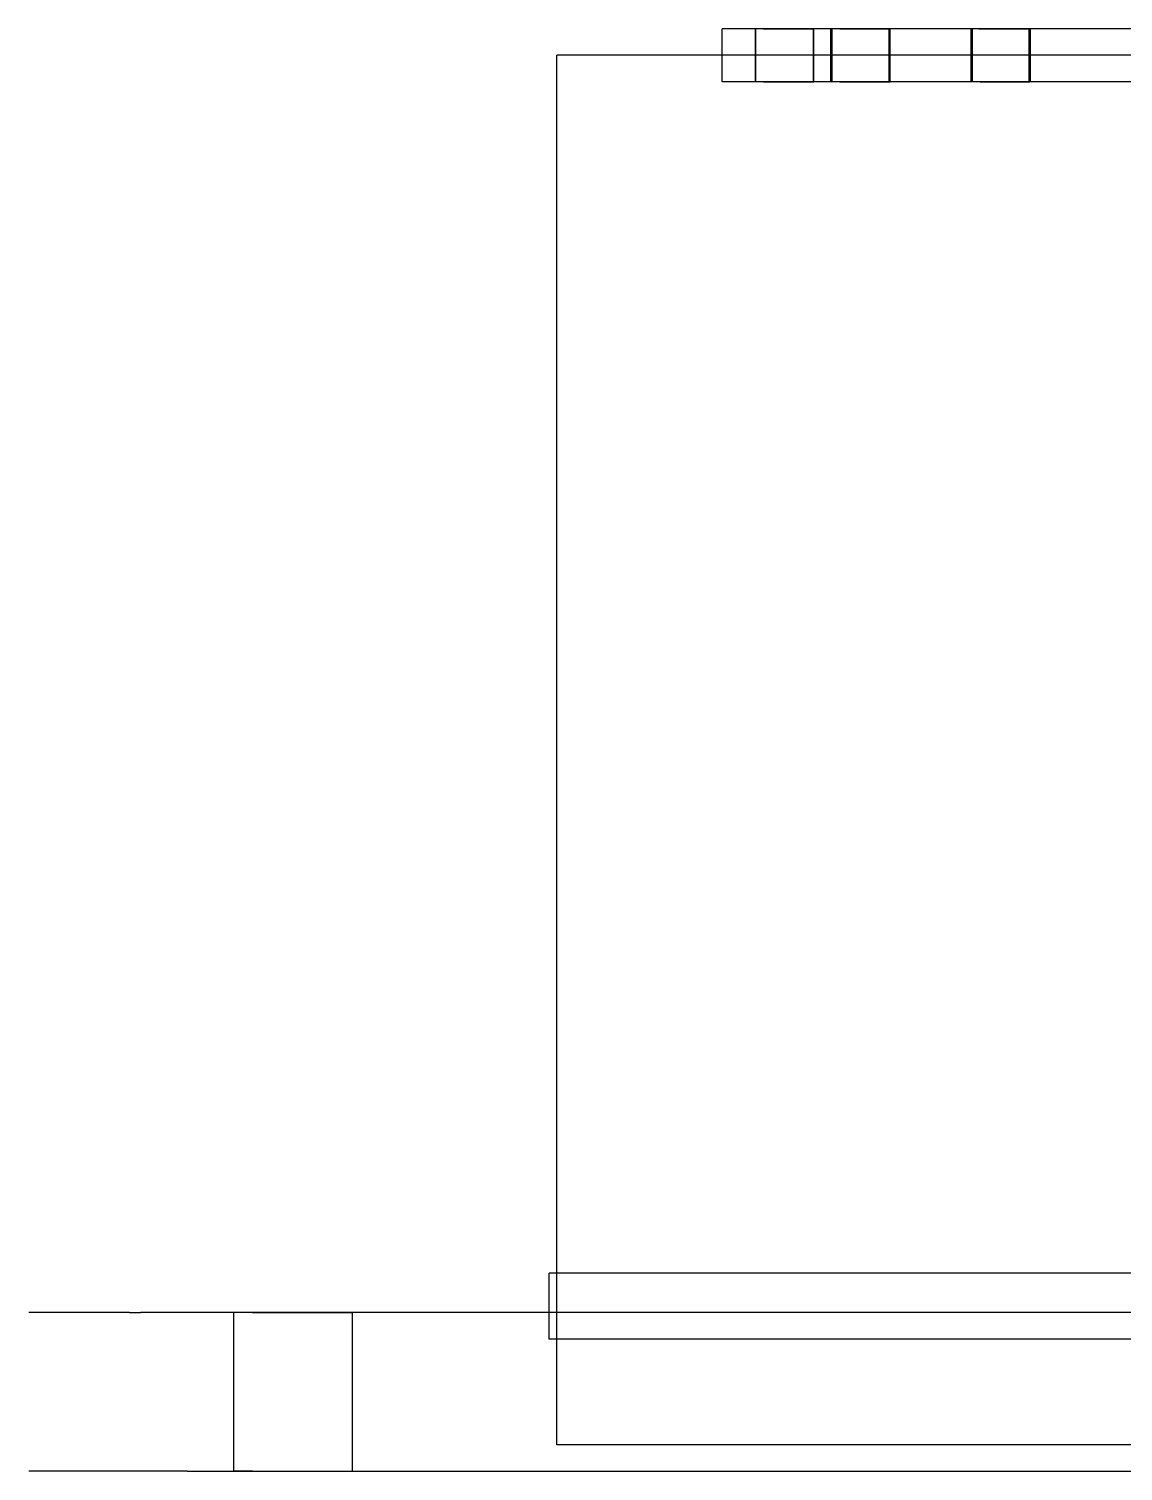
# Model space of a CAD drawing. Header units: millimetres. Extents: x -180 to 1414, y -663 to 972.
# Drawn here: x 505 to 587.9, y 0 to 109.2 of the extents above; entities that cross this region are included whole.
import ezdxf

# ---------------------------------------------------------------- set-up
doc = ezdxf.new("R2010")
doc.units = ezdxf.units.MM
doc.layers.add('SIDE', color=8, linetype='Continuous')

msp = doc.modelspace()

# ---------------------------------------------------------------- linework, layer by layer
at = {"layer": 'SIDE'}
for p, q in [((557.62, 109.2), (557.5, 109.2)), ((557.5, 105.2), (557.5, 109.2)), ((557.97, 109.2), (557.62, 109.2)), ((558.57, 109.2), (557.97, 109.2)), ((559.39, 109.2), (558.57, 109.2)), ((560.44, 109.2), (559.39, 109.2)), ((560.05, 109.2), (560.03, 109.2)), ((560.03, 105.2), (560.03, 109.2)), ((560.03, 109.2), (560.03, 109.2)), ((560.08, 109.2), (560.05, 109.2)), ((560.05, 105.2), (560.05, 109.2)), ((560.06, 109.2), (560.05, 109.2)), ((560.08, 109.2), (560.06, 109.2)), ((560.12, 109.2), (560.08, 109.2)), ((560.11, 109.2), (560.08, 109.2)), ((560.15, 109.2), (560.11, 109.2)), ((560.18, 109.2), (560.12, 109.2)), ((560.2, 109.2), (560.15, 109.2)), ((560.24, 109.2), (560.18, 109.2)), ((560.27, 109.2), (560.2, 109.2)), ((560.32, 109.2), (560.24, 109.2)), ((560.35, 109.2), (560.27, 109.2)), ((560.41, 109.2), (560.32, 109.2)), ((560.44, 109.2), (560.35, 109.2)), ((560.51, 109.2), (560.41, 109.2)), ((561.71, 109.2), (560.44, 109.2)), ((560.53, 109.2), (560.44, 109.2)), ((560.61, 109.2), (560.51, 109.2)), ((560.64, 109.2), (560.53, 109.2)), ((560.73, 109.2), (560.61, 109.2)), ((560.64, 109.2), (560.76, 109.2)), ((560.73, 109.2), (560.86, 109.2)), ((560.76, 109.2), (560.88, 109.2)), ((560.86, 109.2), (560.99, 109.2)), ((560.88, 109.2), (561.01, 109.2)), ((560.99, 109.2), (561.13, 109.2)), ((561.01, 109.2), (561.15, 109.2)), ((561.13, 109.2), (561.27, 109.2)), ((561.15, 109.2), (561.3, 109.2)), ((561.27, 109.2), (561.42, 109.2)), ((561.3, 109.2), (561.45, 109.2)), ((561.42, 109.2), (561.58, 109.2)), ((561.45, 109.2), (561.6, 109.2)), ((561.58, 109.2), (561.74, 109.2)), ((561.6, 109.2), (561.76, 109.2)), ((563.19, 109.2), (561.71, 109.2)), ((561.74, 109.2), (561.9, 109.2)), ((561.76, 109.2), (561.92, 109.2)), ((561.9, 109.2), (562.06, 109.2)), ((561.92, 109.2), (562.09, 109.2)), ((562.06, 109.2), (562.23, 109.2)), ((562.09, 109.2), (562.25, 109.2)), ((562.23, 109.2), (562.39, 109.2)), ((562.25, 109.2), (562.42, 109.2)), ((562.39, 109.2), (562.55, 109.2)), ((562.42, 109.2), (562.58, 109.2)), ((562.55, 109.2), (562.72, 109.2)), ((562.58, 109.2), (562.74, 109.2)), ((562.72, 109.2), (562.88, 109.2)), ((562.74, 109.2), (562.9, 109.2)), ((562.88, 109.2), (563.03, 109.2)), ((562.9, 109.2), (563.06, 109.2)), ((563.03, 109.2), (563.18, 109.2)), ((563.06, 109.2), (563.21, 109.2)), ((563.18, 109.2), (563.33, 109.2)), ((564.88, 109.2), (563.19, 109.2)), ((563.21, 109.2), (563.35, 109.2)), ((563.33, 109.2), (563.47, 109.2)), ((563.35, 109.2), (563.49, 109.2)), ((563.47, 109.2), (563.6, 109.2)), ((563.49, 109.2), (563.62, 109.2)), ((563.6, 109.2), (563.72, 109.2)), ((563.62, 109.2), (563.75, 109.2)), ((563.72, 109.2), (563.84, 109.2)), ((563.75, 109.2), (563.87, 109.2)), ((563.84, 109.2), (563.95, 109.2)), ((563.87, 109.2), (563.97, 109.2)), ((563.95, 109.2), (564.04, 109.2)), ((563.97, 109.2), (564.07, 109.2)), ((564.04, 109.2), (564.13, 109.2)), ((564.07, 109.2), (564.16, 109.2)), ((564.13, 109.2), (564.21, 109.2)), ((564.16, 109.2), (564.23, 109.2)), ((564.21, 109.2), (564.27, 109.2)), ((564.23, 109.2), (564.3, 109.2)), ((564.27, 109.2), (564.33, 109.2)), ((564.3, 109.2), (564.36, 109.2)), ((564.33, 109.2), (564.37, 109.2)), ((564.36, 109.2), (564.4, 109.2)), ((564.37, 109.2), (564.4, 109.2)), ((564.4, 109.2), (564.42, 109.2)), ((564.4, 109.2), (564.43, 109.2)), ((564.42, 109.2), (564.43, 109.2)), ((564.43, 105.2), (564.43, 109.2)), ((564.43, 109.2), (564.45, 109.2)), ((564.45, 105.2), (564.45, 109.2)), ((564.45, 109.2), (564.45, 109.2)), ((566.77, 109.2), (564.88, 109.2)), ((565.75, 105.2), (565.75, 109.2)), ((565.76, 109.2), (565.75, 109.2)), ((565.78, 109.2), (565.76, 109.2)), ((565.81, 109.2), (565.78, 109.2)), ((565.85, 109.2), (565.81, 109.2)), ((565.85, 109.2), (565.83, 109.2)), ((565.83, 105.2), (565.83, 109.2)), ((565.83, 109.2), (565.83, 109.2)), ((565.9, 109.2), (565.85, 109.2)), ((565.88, 109.2), (565.85, 109.2)), ((565.92, 109.2), (565.88, 109.2)), ((565.97, 109.2), (565.9, 109.2)), ((565.98, 109.2), (565.92, 109.2)), ((566.05, 109.2), (565.97, 109.2)), ((566.04, 109.2), (565.98, 109.2)), ((566.12, 109.2), (566.04, 109.2)), ((566.13, 109.2), (566.05, 109.2)), ((566.21, 109.2), (566.12, 109.2)), ((566.23, 109.2), (566.13, 109.2)), ((566.31, 109.2), (566.21, 109.2)), ((566.34, 109.2), (566.23, 109.2)), ((566.41, 109.2), (566.31, 109.2)), ((566.46, 109.2), (566.34, 109.2)), ((566.41, 109.2), (566.53, 109.2)), ((566.46, 109.2), (566.58, 109.2)), ((566.53, 109.2), (566.65, 109.2)), ((566.58, 109.2), (566.71, 109.2)), ((566.65, 109.2), (566.79, 109.2)), ((566.71, 109.2), (566.85, 109.2)), ((568.85, 109.2), (566.77, 109.2)), ((566.79, 109.2), (566.93, 109.2)), ((566.85, 109.2), (567, 109.2)), ((566.93, 109.2), (567.07, 109.2)), ((567, 109.2), (567.15, 109.2)), ((567.07, 109.2), (567.22, 109.2)), ((567.15, 109.2), (567.3, 109.2)), ((567.22, 109.2), (567.38, 109.2)), ((567.3, 109.2), (567.46, 109.2)), ((567.38, 109.2), (567.54, 109.2)), ((567.46, 109.2), (567.62, 109.2)), ((567.54, 109.2), (567.7, 109.2)), ((567.62, 109.2), (567.79, 109.2)), ((567.7, 109.2), (567.86, 109.2)), ((567.79, 109.2), (567.95, 109.2)), ((567.86, 109.2), (568.03, 109.2)), ((567.95, 109.2), (568.12, 109.2)), ((568.03, 109.2), (568.19, 109.2)), ((568.12, 109.2), (568.28, 109.2)), ((568.19, 109.2), (568.35, 109.2)), ((568.28, 109.2), (568.44, 109.2)), ((568.35, 109.2), (568.51, 109.2)), ((568.44, 109.2), (568.6, 109.2)), ((568.51, 109.2), (568.67, 109.2)), ((568.6, 109.2), (568.76, 109.2)), ((568.67, 109.2), (568.83, 109.2)), ((568.76, 109.2), (568.91, 109.2)), ((568.83, 109.2), (568.98, 109.2)), ((571.09, 109.2), (568.85, 109.2)), ((568.91, 109.2), (569.05, 109.2)), ((568.98, 109.2), (569.13, 109.2)), ((569.05, 109.2), (569.19, 109.2)), ((569.13, 109.2), (569.26, 109.2)), ((569.19, 109.2), (569.32, 109.2)), ((569.26, 109.2), (569.4, 109.2)), ((569.32, 109.2), (569.45, 109.2)), ((569.4, 109.2), (569.52, 109.2)), ((569.45, 109.2), (569.56, 109.2)), ((569.52, 109.2), (569.64, 109.2)), ((569.56, 109.2), (569.67, 109.2)), ((569.64, 109.2), (569.75, 109.2)), ((569.67, 109.2), (569.77, 109.2)), ((569.75, 109.2), (569.84, 109.2)), ((569.77, 109.2), (569.86, 109.2)), ((569.84, 109.2), (569.93, 109.2)), ((569.86, 109.2), (569.93, 109.2)), ((569.93, 109.2), (570, 109.2)), ((569.93, 109.2), (570.01, 109.2)), ((570, 109.2), (570.05, 109.2)), ((570.01, 109.2), (570.07, 109.2)), ((570.05, 109.2), (570.1, 109.2)), ((570.07, 109.2), (570.13, 109.2)), ((570.1, 109.2), (570.13, 109.2)), ((570.13, 109.2), (570.15, 109.2)), ((570.13, 109.2), (570.17, 109.2)), ((570.15, 105.2), (570.15, 109.2)), ((570.15, 109.2), (570.15, 109.2)), ((570.17, 109.2), (570.2, 109.2)), ((570.2, 109.2), (570.22, 109.2)), ((570.22, 109.2), (570.23, 109.2)), ((570.23, 105.2), (570.23, 109.2)), ((573.5, 109.2), (571.09, 109.2)), ((576.06, 109.2), (573.5, 109.2)), ((578.75, 109.2), (576.06, 109.2)), ((576.38, 109.2), (576.36, 109.2)), ((576.36, 105.2), (576.36, 109.2)), ((576.36, 109.2), (576.36, 109.2)), ((576.41, 109.2), (576.38, 109.2)), ((576.45, 109.2), (576.41, 109.2)), ((576.51, 109.2), (576.45, 109.2)), ((576.49, 109.2), (576.47, 109.2)), ((576.47, 105.2), (576.47, 109.2)), ((576.47, 109.2), (576.47, 109.2)), ((576.52, 109.2), (576.49, 109.2)), ((576.57, 109.2), (576.51, 109.2)), ((576.56, 109.2), (576.52, 109.2)), ((576.62, 109.2), (576.56, 109.2)), ((576.65, 109.2), (576.57, 109.2)), ((576.68, 109.2), (576.62, 109.2)), ((576.74, 109.2), (576.65, 109.2)), ((576.76, 109.2), (576.68, 109.2)), ((576.84, 109.2), (576.74, 109.2)), ((576.85, 109.2), (576.76, 109.2)), ((576.94, 109.2), (576.84, 109.2)), ((576.95, 109.2), (576.85, 109.2)), ((576.94, 109.2), (577.06, 109.2)), ((577.05, 109.2), (576.95, 109.2)), ((577.17, 109.2), (577.05, 109.2)), ((577.06, 109.2), (577.18, 109.2)), ((577.17, 109.2), (577.29, 109.2)), ((577.18, 109.2), (577.32, 109.2)), ((577.29, 109.2), (577.43, 109.2)), ((577.32, 109.2), (577.46, 109.2)), ((577.43, 109.2), (577.57, 109.2)), ((577.46, 109.2), (577.6, 109.2)), ((577.57, 109.2), (577.71, 109.2)), ((577.6, 109.2), (577.75, 109.2)), ((577.71, 109.2), (577.86, 109.2)), ((577.75, 109.2), (577.91, 109.2)), ((577.86, 109.2), (578.02, 109.2)), ((577.91, 109.2), (578.07, 109.2)), ((578.02, 109.2), (578.18, 109.2)), ((578.07, 109.2), (578.23, 109.2)), ((578.18, 109.2), (578.34, 109.2)), ((578.23, 109.2), (578.39, 109.2)), ((578.34, 109.2), (578.5, 109.2)), ((578.39, 109.2), (578.56, 109.2)), ((578.5, 109.2), (578.67, 109.2)), ((578.56, 109.2), (578.72, 109.2)), ((578.67, 109.2), (578.83, 109.2)), ((578.72, 109.2), (578.88, 109.2)), ((581.56, 109.2), (578.75, 109.2)), ((578.83, 109.2), (578.99, 109.2)), ((578.88, 109.2), (579.04, 109.2)), ((578.99, 109.2), (579.16, 109.2)), ((579.04, 109.2), (579.2, 109.2)), ((579.16, 109.2), (579.31, 109.2)), ((579.2, 109.2), (579.36, 109.2)), ((579.31, 109.2), (579.47, 109.2)), ((579.36, 109.2), (579.51, 109.2)), ((579.47, 109.2), (579.62, 109.2)), ((579.51, 109.2), (579.66, 109.2)), ((579.62, 109.2), (579.77, 109.2)), ((579.66, 109.2), (579.79, 109.2)), ((579.77, 109.2), (579.91, 109.2)), ((579.79, 109.2), (579.93, 109.2)), ((579.91, 109.2), (580.04, 109.2)), ((579.93, 109.2), (580.05, 109.2)), ((580.04, 109.2), (580.16, 109.2)), ((580.05, 109.2), (580.17, 109.2)), ((580.16, 109.2), (580.28, 109.2)), ((580.17, 109.2), (580.28, 109.2)), ((580.28, 109.2), (580.37, 109.2)), ((580.28, 109.2), (580.39, 109.2)), ((580.37, 109.2), (580.46, 109.2)), ((580.48, 109.2), (580.39, 109.2)), ((580.46, 109.2), (580.54, 109.2)), ((580.57, 109.2), (580.48, 109.2)), ((580.54, 109.2), (580.6, 109.2)), ((580.65, 109.2), (580.57, 109.2)), ((580.6, 109.2), (580.66, 109.2)), ((580.65, 109.2), (580.71, 109.2)), ((580.66, 109.2), (580.7, 109.2)), ((580.7, 109.2), (580.73, 109.2)), ((580.77, 109.2), (580.71, 109.2)), ((580.73, 109.2), (580.75, 109.2)), ((580.75, 109.2), (580.76, 109.2)), ((580.76, 105.2), (580.76, 109.2)), ((580.77, 109.2), (580.81, 109.2)), ((580.84, 109.2), (580.81, 109.2)), ((580.86, 109.2), (580.84, 109.2)), ((580.87, 109.2), (580.86, 109.2)), ((580.87, 105.2), (580.87, 109.2)), ((584.47, 109.2), (581.56, 109.2)), ((587.47, 109.2), (584.47, 109.2)), ((590.54, 109.2), (587.47, 109.2)), ((545.15, 107.2), (545, 107.2)), ((545, 2), (545, 107.2)), ((545.61, 107.2), (545.15, 107.2)), ((546.38, 107.2), (545.61, 107.2)), ((547.44, 107.2), (546.38, 107.2)), ((548.8, 107.2), (547.44, 107.2)), ((550.45, 107.2), (548.8, 107.2)), ((552.37, 107.2), (550.45, 107.2)), ((554.56, 107.2), (552.37, 107.2)), ((557, 107.2), (554.56, 107.2)), ((559.68, 107.2), (557, 107.2)), ((562.59, 107.2), (559.68, 107.2)), ((565.71, 107.2), (562.59, 107.2)), ((569.02, 107.2), (565.71, 107.2)), ((572.5, 107.2), (569.02, 107.2)), ((576.14, 107.2), (572.5, 107.2)), ((579.91, 107.2), (576.14, 107.2)), ((583.79, 107.2), (579.91, 107.2)), ((587.76, 107.2), (583.79, 107.2)), ((591.8, 107.2), (587.76, 107.2)), ((557.62, 105.2), (557.5, 105.2)), ((557.97, 105.2), (557.62, 105.2)), ((558.57, 105.2), (557.97, 105.2)), ((559.39, 105.2), (558.57, 105.2)), ((560.44, 105.2), (559.39, 105.2)), ((560.05, 105.2), (560.03, 105.2)), ((560.03, 105.2), (560.03, 105.2)), ((560.08, 105.2), (560.05, 105.2)), ((560.06, 105.2), (560.05, 105.2)), ((560.08, 105.2), (560.06, 105.2)), ((560.12, 105.2), (560.08, 105.2)), ((560.11, 105.2), (560.08, 105.2)), ((560.15, 105.2), (560.11, 105.2)), ((560.18, 105.2), (560.12, 105.2)), ((560.2, 105.2), (560.15, 105.2)), ((560.24, 105.2), (560.18, 105.2)), ((560.27, 105.2), (560.2, 105.2)), ((560.32, 105.2), (560.24, 105.2)), ((560.35, 105.2), (560.27, 105.2)), ((560.41, 105.2), (560.32, 105.2)), ((560.44, 105.2), (560.35, 105.2)), ((560.51, 105.2), (560.41, 105.2)), ((561.71, 105.2), (560.44, 105.2)), ((560.53, 105.2), (560.44, 105.2)), ((560.61, 105.2), (560.51, 105.2)), ((560.64, 105.2), (560.53, 105.2)), ((560.73, 105.2), (560.61, 105.2)), ((560.64, 105.2), (560.76, 105.2)), ((560.73, 105.2), (560.86, 105.2)), ((560.76, 105.2), (560.88, 105.2)), ((560.86, 105.2), (560.99, 105.2)), ((560.88, 105.2), (561.01, 105.2)), ((560.99, 105.2), (561.13, 105.2)), ((561.01, 105.2), (561.15, 105.2)), ((561.13, 105.2), (561.27, 105.2)), ((561.15, 105.2), (561.3, 105.2)), ((561.27, 105.2), (561.42, 105.2)), ((561.3, 105.2), (561.45, 105.2)), ((561.42, 105.2), (561.58, 105.2)), ((561.45, 105.2), (561.6, 105.2)), ((561.58, 105.2), (561.74, 105.2)), ((561.6, 105.2), (561.76, 105.2)), ((563.19, 105.2), (561.71, 105.2)), ((561.74, 105.2), (561.9, 105.2)), ((561.76, 105.2), (561.92, 105.2)), ((561.9, 105.2), (562.06, 105.2)), ((561.92, 105.2), (562.09, 105.2)), ((562.06, 105.2), (562.23, 105.2)), ((562.09, 105.2), (562.25, 105.2)), ((562.23, 105.2), (562.39, 105.2)), ((562.25, 105.2), (562.42, 105.2)), ((562.39, 105.2), (562.55, 105.2)), ((562.42, 105.2), (562.58, 105.2)), ((562.55, 105.2), (562.72, 105.2)), ((562.58, 105.2), (562.74, 105.2)), ((562.72, 105.2), (562.88, 105.2)), ((562.74, 105.2), (562.9, 105.2)), ((562.88, 105.2), (563.03, 105.2)), ((562.9, 105.2), (563.06, 105.2)), ((563.03, 105.2), (563.18, 105.2)), ((563.06, 105.2), (563.21, 105.2)), ((563.18, 105.2), (563.33, 105.2)), ((564.88, 105.2), (563.19, 105.2)), ((563.21, 105.2), (563.35, 105.2)), ((563.33, 105.2), (563.47, 105.2)), ((563.35, 105.2), (563.49, 105.2)), ((563.47, 105.2), (563.6, 105.2)), ((563.49, 105.2), (563.62, 105.2)), ((563.6, 105.2), (563.72, 105.2)), ((563.62, 105.2), (563.75, 105.2)), ((563.72, 105.2), (563.84, 105.2)), ((563.75, 105.2), (563.87, 105.2)), ((563.84, 105.2), (563.95, 105.2)), ((563.87, 105.2), (563.97, 105.2)), ((563.95, 105.2), (564.04, 105.2)), ((563.97, 105.2), (564.07, 105.2)), ((564.04, 105.2), (564.13, 105.2)), ((564.07, 105.2), (564.16, 105.2)), ((564.13, 105.2), (564.21, 105.2)), ((564.16, 105.2), (564.23, 105.2)), ((564.21, 105.2), (564.27, 105.2)), ((564.23, 105.2), (564.3, 105.2)), ((564.27, 105.2), (564.33, 105.2)), ((564.3, 105.2), (564.36, 105.2)), ((564.33, 105.2), (564.37, 105.2)), ((564.36, 105.2), (564.4, 105.2)), ((564.37, 105.2), (564.4, 105.2)), ((564.4, 105.2), (564.42, 105.2)), ((564.4, 105.2), (564.43, 105.2)), ((564.42, 105.2), (564.43, 105.2)), ((564.43, 105.2), (564.45, 105.2)), ((564.45, 105.2), (564.45, 105.2)), ((566.77, 105.2), (564.88, 105.2)), ((565.76, 105.2), (565.75, 105.2)), ((565.78, 105.2), (565.76, 105.2)), ((565.81, 105.2), (565.78, 105.2)), ((565.85, 105.2), (565.81, 105.2)), ((565.85, 105.2), (565.83, 105.2)), ((565.83, 105.2), (565.83, 105.2)), ((565.9, 105.2), (565.85, 105.2)), ((565.88, 105.2), (565.85, 105.2)), ((565.92, 105.2), (565.88, 105.2)), ((565.97, 105.2), (565.9, 105.2)), ((565.98, 105.2), (565.92, 105.2)), ((566.05, 105.2), (565.97, 105.2)), ((566.04, 105.2), (565.98, 105.2)), ((566.12, 105.2), (566.04, 105.2)), ((566.13, 105.2), (566.05, 105.2)), ((566.21, 105.2), (566.12, 105.2)), ((566.23, 105.2), (566.13, 105.2)), ((566.31, 105.2), (566.21, 105.2)), ((566.34, 105.2), (566.23, 105.2)), ((566.41, 105.2), (566.31, 105.2)), ((566.46, 105.2), (566.34, 105.2)), ((566.41, 105.2), (566.53, 105.2)), ((566.46, 105.2), (566.58, 105.2)), ((566.53, 105.2), (566.65, 105.2)), ((566.58, 105.2), (566.71, 105.2)), ((566.65, 105.2), (566.79, 105.2)), ((566.71, 105.2), (566.85, 105.2)), ((568.85, 105.2), (566.77, 105.2)), ((566.79, 105.2), (566.93, 105.2)), ((566.85, 105.2), (567, 105.2)), ((566.93, 105.2), (567.07, 105.2)), ((567, 105.2), (567.15, 105.2)), ((567.07, 105.2), (567.22, 105.2)), ((567.15, 105.2), (567.3, 105.2)), ((567.22, 105.2), (567.38, 105.2)), ((567.3, 105.2), (567.46, 105.2)), ((567.38, 105.2), (567.54, 105.2)), ((567.46, 105.2), (567.62, 105.2)), ((567.54, 105.2), (567.7, 105.2)), ((567.62, 105.2), (567.79, 105.2)), ((567.7, 105.2), (567.86, 105.2)), ((567.79, 105.2), (567.95, 105.2)), ((567.86, 105.2), (568.03, 105.2)), ((567.95, 105.2), (568.12, 105.2)), ((568.03, 105.2), (568.19, 105.2)), ((568.12, 105.2), (568.28, 105.2)), ((568.19, 105.2), (568.35, 105.2)), ((568.28, 105.2), (568.44, 105.2)), ((568.35, 105.2), (568.51, 105.2)), ((568.44, 105.2), (568.6, 105.2)), ((568.51, 105.2), (568.67, 105.2)), ((568.6, 105.2), (568.76, 105.2)), ((568.67, 105.2), (568.83, 105.2)), ((568.76, 105.2), (568.91, 105.2)), ((568.83, 105.2), (568.98, 105.2)), ((571.09, 105.2), (568.85, 105.2)), ((568.91, 105.2), (569.05, 105.2)), ((568.98, 105.2), (569.13, 105.2)), ((569.05, 105.2), (569.19, 105.2)), ((569.13, 105.2), (569.26, 105.2)), ((569.19, 105.2), (569.32, 105.2)), ((569.26, 105.2), (569.4, 105.2)), ((569.32, 105.2), (569.45, 105.2)), ((569.4, 105.2), (569.52, 105.2)), ((569.45, 105.2), (569.56, 105.2)), ((569.52, 105.2), (569.64, 105.2)), ((569.56, 105.2), (569.67, 105.2)), ((569.64, 105.2), (569.75, 105.2)), ((569.67, 105.2), (569.77, 105.2)), ((569.75, 105.2), (569.84, 105.2)), ((569.77, 105.2), (569.86, 105.2)), ((569.84, 105.2), (569.93, 105.2)), ((569.86, 105.2), (569.93, 105.2)), ((569.93, 105.2), (570, 105.2)), ((569.93, 105.2), (570.01, 105.2)), ((570, 105.2), (570.05, 105.2)), ((570.01, 105.2), (570.07, 105.2)), ((570.05, 105.2), (570.1, 105.2)), ((570.07, 105.2), (570.13, 105.2)), ((570.1, 105.2), (570.13, 105.2)), ((570.13, 105.2), (570.15, 105.2)), ((570.13, 105.2), (570.17, 105.2)), ((570.15, 105.2), (570.15, 105.2)), ((570.17, 105.2), (570.2, 105.2)), ((570.2, 105.2), (570.22, 105.2)), ((570.22, 105.2), (570.23, 105.2)), ((573.5, 105.2), (571.09, 105.2)), ((576.06, 105.2), (573.5, 105.2)), ((578.75, 105.2), (576.06, 105.2)), ((576.38, 105.2), (576.36, 105.2)), ((576.36, 105.2), (576.36, 105.2)), ((576.41, 105.2), (576.38, 105.2)), ((576.45, 105.2), (576.41, 105.2)), ((576.51, 105.2), (576.45, 105.2)), ((576.49, 105.2), (576.47, 105.2)), ((576.47, 105.2), (576.47, 105.2)), ((576.52, 105.2), (576.49, 105.2)), ((576.57, 105.2), (576.51, 105.2)), ((576.56, 105.2), (576.52, 105.2)), ((576.62, 105.2), (576.56, 105.2)), ((576.65, 105.2), (576.57, 105.2)), ((576.68, 105.2), (576.62, 105.2)), ((576.74, 105.2), (576.65, 105.2)), ((576.76, 105.2), (576.68, 105.2)), ((576.84, 105.2), (576.74, 105.2)), ((576.85, 105.2), (576.76, 105.2)), ((576.94, 105.2), (576.84, 105.2)), ((576.95, 105.2), (576.85, 105.2)), ((577.06, 105.2), (576.94, 105.2)), ((577.05, 105.2), (576.95, 105.2)), ((577.17, 105.2), (577.05, 105.2)), ((577.06, 105.2), (577.18, 105.2)), ((577.17, 105.2), (577.29, 105.2)), ((577.18, 105.2), (577.32, 105.2)), ((577.29, 105.2), (577.43, 105.2)), ((577.32, 105.2), (577.46, 105.2)), ((577.43, 105.2), (577.57, 105.2)), ((577.46, 105.2), (577.6, 105.2)), ((577.57, 105.2), (577.71, 105.2)), ((577.6, 105.2), (577.75, 105.2)), ((577.71, 105.2), (577.86, 105.2)), ((577.75, 105.2), (577.91, 105.2)), ((577.86, 105.2), (578.02, 105.2)), ((577.91, 105.2), (578.07, 105.2)), ((578.02, 105.2), (578.18, 105.2)), ((578.07, 105.2), (578.23, 105.2)), ((578.18, 105.2), (578.34, 105.2)), ((578.23, 105.2), (578.39, 105.2)), ((578.34, 105.2), (578.5, 105.2)), ((578.39, 105.2), (578.56, 105.2)), ((578.5, 105.2), (578.67, 105.2)), ((578.56, 105.2), (578.72, 105.2)), ((578.67, 105.2), (578.83, 105.2)), ((578.72, 105.2), (578.88, 105.2)), ((581.56, 105.2), (578.75, 105.2)), ((578.83, 105.2), (578.99, 105.2)), ((578.88, 105.2), (579.04, 105.2)), ((578.99, 105.2), (579.16, 105.2)), ((579.04, 105.2), (579.2, 105.2)), ((579.16, 105.2), (579.31, 105.2)), ((579.2, 105.2), (579.36, 105.2)), ((579.31, 105.2), (579.47, 105.2)), ((579.36, 105.2), (579.51, 105.2)), ((579.47, 105.2), (579.62, 105.2)), ((579.51, 105.2), (579.66, 105.2)), ((579.62, 105.2), (579.77, 105.2)), ((579.66, 105.2), (579.79, 105.2)), ((579.77, 105.2), (579.91, 105.2)), ((579.79, 105.2), (579.93, 105.2)), ((579.91, 105.2), (580.04, 105.2)), ((579.93, 105.2), (580.05, 105.2)), ((580.04, 105.2), (580.16, 105.2)), ((580.05, 105.2), (580.17, 105.2)), ((580.16, 105.2), (580.28, 105.2)), ((580.17, 105.2), (580.28, 105.2)), ((580.28, 105.2), (580.37, 105.2)), ((580.28, 105.2), (580.39, 105.2)), ((580.37, 105.2), (580.46, 105.2)), ((580.48, 105.2), (580.39, 105.2)), ((580.46, 105.2), (580.54, 105.2)), ((580.57, 105.2), (580.48, 105.2)), ((580.54, 105.2), (580.6, 105.2)), ((580.57, 105.2), (580.65, 105.2)), ((580.6, 105.2), (580.66, 105.2)), ((580.65, 105.2), (580.71, 105.2)), ((580.66, 105.2), (580.7, 105.2)), ((580.7, 105.2), (580.73, 105.2)), ((580.71, 105.2), (580.77, 105.2)), ((580.73, 105.2), (580.75, 105.2)), ((580.75, 105.2), (580.76, 105.2)), ((580.77, 105.2), (580.81, 105.2)), ((580.84, 105.2), (580.81, 105.2)), ((580.86, 105.2), (580.84, 105.2)), ((580.86, 105.2), (580.87, 105.2)), ((584.47, 105.2), (581.56, 105.2)), ((587.47, 105.2), (584.47, 105.2)), ((590.54, 105.2), (587.47, 105.2)), ((544.56, 15), (544.4, 15)), ((544.4, 10), (544.4, 15)), ((545.02, 15), (544.56, 15)), ((545.15, 15), (545, 15)), ((545, 10), (545, 15)), ((545.79, 15), (545.02, 15)), ((545.61, 15), (545.15, 15)), ((546.38, 15), (545.61, 15)), ((546.87, 15), (545.79, 15)), ((547.44, 15), (546.38, 15)), ((548.24, 15), (546.87, 15)), ((548.8, 15), (547.44, 15)), ((549.91, 15), (548.24, 15)), ((550.45, 15), (548.8, 15)), ((551.85, 15), (549.91, 15)), ((552.37, 15), (550.45, 15)), ((554.06, 15), (551.85, 15)), ((554.56, 15), (552.37, 15)), ((556.53, 15), (554.06, 15)), ((557, 15), (554.56, 15)), ((559.24, 15), (556.53, 15)), ((559.68, 15), (557, 15)), ((562.18, 15), (559.24, 15)), ((562.59, 15), (559.68, 15)), ((565.33, 15), (562.18, 15)), ((565.71, 15), (562.59, 15)), ((568.68, 15), (565.33, 15)), ((569.02, 15), (565.71, 15)), ((572.2, 15), (568.68, 15)), ((572.5, 15), (569.02, 15)), ((575.88, 15), (572.2, 15)), ((576.14, 15), (572.5, 15)), ((579.69, 15), (575.88, 15)), ((579.91, 15), (576.14, 15)), ((583.61, 15), (579.69, 15)), ((583.79, 15), (579.91, 15)), ((587.63, 15), (583.61, 15)), ((587.76, 15), (583.79, 15)), ((591.71, 15), (587.63, 15)), ((591.8, 15), (587.76, 15)), ((505.03, 12), (505, 12)), ((505.13, 12), (505.03, 12)), ((505.3, 12), (505.13, 12)), ((505.53, 12), (505.3, 12)), ((505.83, 12), (505.53, 12)), ((506.19, 12), (505.83, 12)), ((506.61, 12), (506.19, 12)), ((507.09, 12), (506.61, 12)), ((507.62, 12), (507.09, 12)), ((508.2, 12), (507.62, 12)), ((508.84, 12), (508.2, 12)), ((509.52, 12), (508.84, 12)), ((510.24, 12), (509.52, 12)), ((511, 12), (510.24, 12)), ((511.79, 12), (511, 12)), ((512.62, 12), (511.79, 12)), ((512.62, 12), (513.46, 12)), ((514.33, 12), (513.46, 12)), ((515.21, 12), (514.33, 12)), ((516.1, 12), (515.21, 12)), ((517, 12), (516.1, 12)), ((683, 12), (517, 12)), ((520.51, 12), (520.5, 12)), ((520.5, 12), (520.5, 0)), ((520.55, 12), (520.51, 12)), ((520.61, 12), (520.55, 12)), ((520.7, 12), (520.61, 12)), ((520.81, 12), (520.7, 12)), ((520.95, 12), (520.81, 12)), ((521.1, 12), (520.95, 12)), ((521.28, 12), (521.1, 12)), ((521.48, 12), (521.28, 12)), ((521.7, 12), (521.48, 12)), ((521.94, 12), (521.7, 12)), ((521.94, 12), (522.19, 12)), ((522.19, 12), (522.47, 12)), ((522.47, 12), (522.75, 12)), ((522.75, 12), (523.05, 12)), ((523.05, 12), (523.36, 12)), ((523.36, 12), (523.67, 12)), ((523.67, 12), (524, 12)), ((524, 12), (524.33, 12)), ((524.33, 12), (524.66, 12)), ((524.66, 12), (525, 12)), ((525, 12), (525.34, 12)), ((525.34, 12), (525.67, 12)), ((525.67, 12), (526, 12)), ((526, 12), (526.33, 12)), ((526.33, 12), (526.64, 12)), ((526.64, 12), (526.95, 12)), ((526.95, 12), (527.25, 12)), ((527.25, 12), (527.53, 12)), ((527.53, 12), (527.81, 12)), ((527.81, 12), (528.06, 12)), ((528.06, 12), (528.3, 12)), ((528.3, 12), (528.52, 12)), ((528.52, 12), (528.72, 12)), ((528.72, 12), (528.9, 12)), ((528.9, 12), (529.05, 12)), ((529.05, 12), (529.19, 12)), ((529.19, 12), (529.3, 12)), ((529.3, 12), (529.39, 12)), ((529.39, 12), (529.45, 12)), ((529.45, 12), (529.49, 12)), ((529.49, 12), (529.5, 12)), ((529.5, 12), (529.5, 0)), ((544.56, 10), (544.4, 10)), ((545.02, 10), (544.56, 10)), ((545.15, 10), (545, 10)), ((545.79, 10), (545.02, 10)), ((545.61, 10), (545.15, 10)), ((546.38, 10), (545.61, 10)), ((546.87, 10), (545.79, 10)), ((547.44, 10), (546.38, 10)), ((548.24, 10), (546.87, 10)), ((548.8, 10), (547.44, 10)), ((549.91, 10), (548.24, 10)), ((550.45, 10), (548.8, 10)), ((551.85, 10), (549.91, 10)), ((552.37, 10), (550.45, 10)), ((554.06, 10), (551.85, 10)), ((554.56, 10), (552.37, 10)), ((556.53, 10), (554.06, 10)), ((557, 10), (554.56, 10)), ((559.24, 10), (556.53, 10)), ((559.68, 10), (557, 10)), ((562.18, 10), (559.24, 10)), ((562.59, 10), (559.68, 10)), ((565.33, 10), (562.18, 10)), ((565.71, 10), (562.59, 10)), ((568.68, 10), (565.33, 10)), ((569.02, 10), (565.71, 10)), ((572.2, 10), (568.68, 10)), ((572.5, 10), (569.02, 10)), ((575.88, 10), (572.2, 10)), ((576.14, 10), (572.5, 10)), ((579.69, 10), (575.88, 10)), ((579.91, 10), (576.14, 10)), ((583.61, 10), (579.69, 10)), ((583.79, 10), (579.91, 10)), ((587.63, 10), (583.61, 10)), ((587.76, 10), (583.79, 10)), ((591.71, 10), (587.63, 10)), ((591.8, 10), (587.76, 10)), ((545.15, 2), (545, 2)), ((545.61, 2), (545.15, 2)), ((546.38, 2), (545.61, 2)), ((547.44, 2), (546.38, 2)), ((548.8, 2), (547.44, 2)), ((550.45, 2), (548.8, 2)), ((552.37, 2), (550.45, 2)), ((554.56, 2), (552.37, 2)), ((557, 2), (554.56, 2)), ((559.68, 2), (557, 2)), ((562.59, 2), (559.68, 2)), ((565.71, 2), (562.59, 2)), ((569.02, 2), (565.71, 2)), ((572.5, 2), (569.02, 2)), ((576.14, 2), (572.5, 2)), ((579.91, 2), (576.14, 2)), ((583.79, 2), (579.91, 2)), ((587.76, 2), (583.79, 2)), ((591.8, 2), (587.76, 2)), ((505.03, 0), (505, 0)), ((505.13, 0), (505.03, 0)), ((505.3, 0), (505.13, 0)), ((505.53, 0), (505.3, 0)), ((505.83, 0), (505.53, 0)), ((506.19, 0), (505.83, 0)), ((506.61, 0), (506.19, 0)), ((507.09, 0), (506.61, 0)), ((507.62, 0), (507.09, 0)), ((508.2, 0), (507.62, 0)), ((508.84, 0), (508.2, 0)), ((509.52, 0), (508.84, 0)), ((510.24, 0), (509.52, 0)), ((511, 0), (510.24, 0)), ((511.79, 0), (511, 0)), ((512.62, 0), (511.79, 0)), ((513.46, 0), (512.62, 0)), ((514.33, 0), (513.46, 0)), ((515.21, 0), (514.33, 0)), ((516.1, 0), (515.21, 0)), ((517, 0), (516.1, 0)), ((517, 0), (683, 0)), ((520.51, 0), (520.5, 0)), ((520.55, 0), (520.51, 0)), ((520.61, 0), (520.55, 0)), ((520.7, 0), (520.61, 0)), ((520.81, 0), (520.7, 0)), ((520.95, 0), (520.81, 0)), ((521.1, 0), (520.95, 0)), ((521.28, 0), (521.1, 0)), ((521.48, 0), (521.28, 0)), ((521.7, 0), (521.48, 0)), ((521.94, 0), (521.7, 0)), ((521.94, 0), (522.19, 0)), ((522.19, 0), (522.47, 0)), ((522.47, 0), (522.75, 0)), ((522.75, 0), (523.05, 0)), ((523.05, 0), (523.36, 0)), ((523.36, 0), (523.67, 0)), ((523.67, 0), (524, 0)), ((524, 0), (524.33, 0)), ((524.33, 0), (524.66, 0)), ((524.66, 0), (525, 0)), ((525, 0), (525.34, 0)), ((525.34, 0), (525.67, 0)), ((525.67, 0), (526, 0)), ((526, 0), (526.33, 0)), ((526.33, 0), (526.64, 0)), ((526.64, 0), (526.95, 0)), ((526.95, 0), (527.25, 0)), ((527.25, 0), (527.53, 0)), ((527.53, 0), (527.81, 0)), ((527.81, 0), (528.06, 0)), ((528.06, 0), (528.3, 0)), ((528.3, 0), (528.52, 0)), ((528.52, 0), (528.72, 0)), ((528.72, 0), (528.9, 0)), ((528.9, 0), (529.05, 0)), ((529.05, 0), (529.19, 0)), ((529.19, 0), (529.3, 0)), ((529.3, 0), (529.39, 0)), ((529.39, 0), (529.45, 0)), ((529.45, 0), (529.49, 0)), ((529.49, 0), (529.5, 0))]:
    msp.add_line(p, q, dxfattribs=at)

doc.saveas('drawing.dxf')
